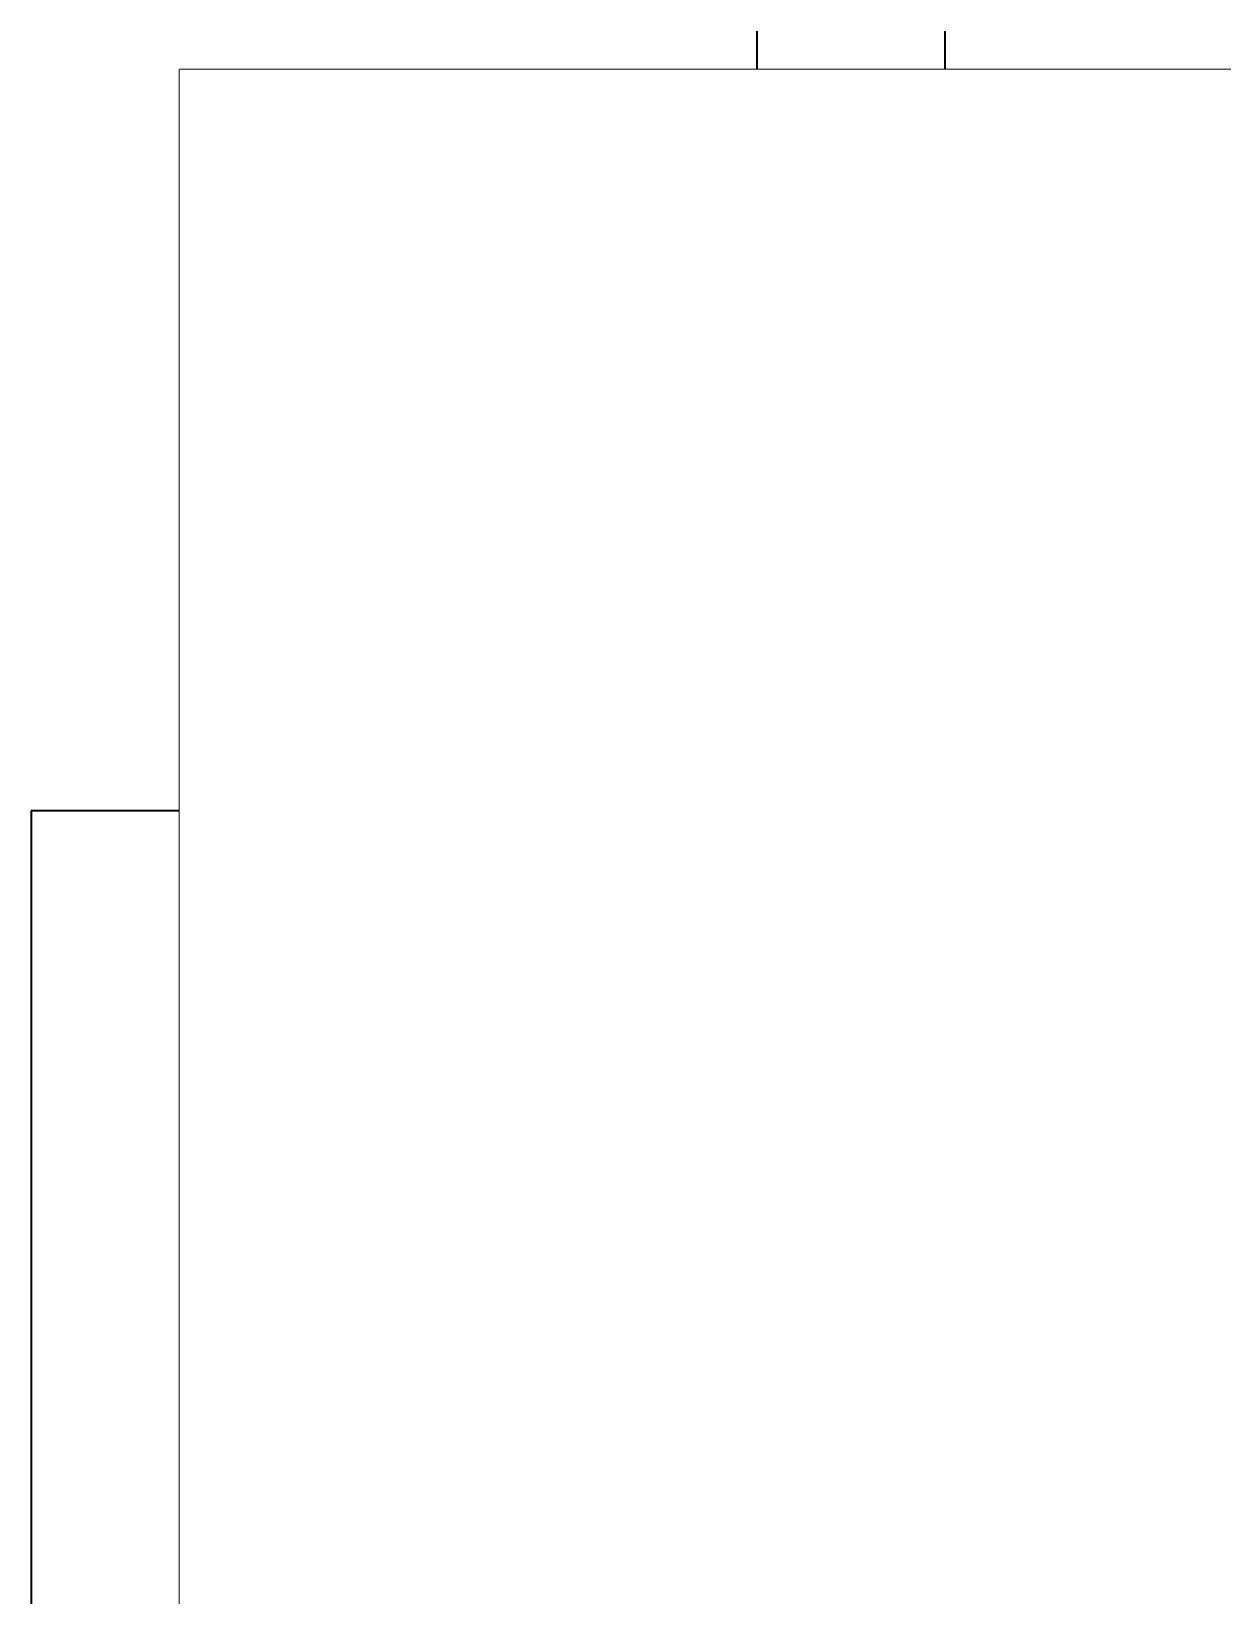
# Model space of a CAD drawing. Header units: millimetres. Extents: x -115 to 1965, y -2092 to 74.
# Drawn here: x 95 to 135.1, y -783.9 to -731.2 of the extents above; entities that cross this region are included whole.
import ezdxf
from ezdxf.enums import TextEntityAlignment as Align

# ---------------------------------------------------------------- set-up
doc = ezdxf.new("R2010")
doc.units = ezdxf.units.MM
doc.set_wipeout_variables(frame=1)
for name, color, linetype in [('Enclosure', 7, 'Continuous'), ('Serigraph', 7, 'Continuous'), ('SXL_DEV', 7, 'Continuous'), ('SXL_RAIL', 8, 'Continuous')]:
    doc.layers.add(name, color=color, linetype=linetype)
doc.styles.add('Arial Rounded', font='')
doc.styles.get('Arial Rounded').set_extended_font_data('Arial Rounded MT Bold')

# ---------------------------------------------------------------- blocks, each defined once
blk = doc.blocks.new('*U21')
at = {"ltscale": 2}
blk.add_lwpolyline([(0, 20), (0, -20), (610, -20), (610, 20), (0, 20)], dxfattribs=at)
for points in [[(15.234, 3), (31.234, 3, -0.414214), (33.234, 1), (33.234, -1, -0.414214), (31.234, -3), (15.234, -3, -0.414214), (13.234, -1), (13.234, 1, -0.414214)], [(40.234, 3), (56.234, 3, -0.414214), (58.234, 1), (58.234, -1, -0.414214), (56.234, -3), (40.234, -3, -0.414214), (38.234, -1), (38.234, 1, -0.414214)]]:
    blk.add_lwpolyline(points, format="xyb", close=True, dxfattribs=at)
blk = doc.blocks.new('ZIO-MB24_ENVOLVENTE')
at = {"layer": 'Enclosure'}
for p, q in [((0, 45), (211.6, 45)), ((0, 45), (0, -45)), ((9.504, 28.172), (9.504, 45)), ((0, 34.234), (9.504, 34.234)), ((9.504, 32.245), (202.283, 32.245)), ((202.283, 28.172), (9.504, 28.172)), ((211.6, 22.571), (0, 22.571)), ((15.786, 11.026), (15.786, 19.751)), ((16.393, 19.768), (16.392, 11.026)), ((21.337, 11.026), (21.337, 19.768)), ((21.943, 11.026), (21.944, 19.768)), ((29.786, 11.042), (29.786, 19.767)), ((30.393, 19.784), (30.392, 11.042))]:
    blk.add_line(p, q, dxfattribs=at)
at = {"layer": 'Enclosure', "lineweight": 25}
for p, q in [((16.393, 19.768), (15.786, 19.768)), ((21.337, 19.768), (21.944, 19.768)), ((30.393, 19.784), (29.786, 19.784))]:
    blk.add_line(p, q, dxfattribs=at)
at = {"layer": 'Enclosure'}
for points in [[(10.839, 35.852), (15.408, 35.852)], [(17.188, 35.852), (21.757, 35.852)], [(23.532, 35.852), (28.102, 35.852)], [(29.881, 35.852), (34.451, 35.852)], [(10.839, 35.046), (15.408, 35.046)], [(17.188, 35.046), (21.757, 35.046)], [(23.532, 35.046), (28.102, 35.046)], [(29.881, 35.046), (34.451, 35.046)]]:
    blk.add_lwpolyline(points, dxfattribs=at)
for centre, radius in [((13.123, 35.449), 2.58), ((19.472, 35.449), 2.58), ((25.817, 35.449), 2.58), ((32.166, 35.449), 2.58), ((13.123, 35.449), 2.32), ((19.472, 35.449), 2.32), ((25.817, 35.449), 2.32), ((32.166, 35.449), 2.32), ((18.84, 17.383), 0.936), ((32.84, 17.399), 0.936), ((18.865, 11.026), 2.081), ((32.865, 11.042), 2.081), ((18.865, 11.026), 0.746), ((32.865, 11.042), 0.746)]:
    blk.add_circle(centre, radius, dxfattribs=at)
for centre, radius, start in [((18.865, 11.026), 3.079, 180.0011), ((18.865, 11.026), 2.472, 179.9966), ((32.865, 11.042), 3.079, 180.0011), ((32.865, 11.042), 2.472, 179.9966)]:
    blk.add_arc(centre, radius, start, 0.0011, dxfattribs=at)
blk = doc.blocks.new('ZIO-MB24_SERIGRAFIA')
at = {"layer": 'Serigraph'}
h = blk.add_hatch(color=256, dxfattribs=at)
h.dxf.hatch_style = 2
h.paths.add_polyline_path([(19.611, 41.637), (18.699, 43.215), (17.788, 41.637)])
h = blk.add_hatch(color=256, dxfattribs=at)
h.dxf.hatch_style = 2
h.paths.add_polyline_path([(27.783, 43.215), (26.871, 41.637), (25.96, 43.215)])
h = blk.add_hatch(color=256, dxfattribs=at)
h.dxf.hatch_style = 1
h.paths.add_polyline_path([(11.612, 17.976, 1), (10.899, 17.976, 1)])
h = blk.add_hatch(color=256, dxfattribs=at)
h.dxf.hatch_style = 1
h.paths.add_polyline_path([(15.326, 17.976, 1), (14.613, 17.976, 1)])
h = blk.add_hatch(color=256, dxfattribs=at)
h.dxf.hatch_style = 1
h.paths.add_polyline_path([(25.612, 17.976, 1), (24.899, 17.976, 1)])
h = blk.add_hatch(color=256, dxfattribs=at)
h.dxf.hatch_style = 1
h.paths.add_polyline_path([(29.326, 17.976, 1), (28.613, 17.976, 1)])
h = blk.add_hatch(color=256, dxfattribs=at)
h.dxf.hatch_style = 2
edge = h.paths.add_edge_path()
edge.add_spline(control_points=[(11.112, 16.68), (11.044, 16.68), (10.988, 16.64), (10.988, 16.592), (10.988, 16.592), (10.988, 16.592), (10.988, 16.592), (10.988, 16.592), (10.988, 16.236), (10.988, 16.236), (10.988, 16.187), (11.044, 16.147), (11.112, 16.147), (11.112, 16.147), (11.112, 16.147), (11.112, 16.147), (11.112, 16.147), (13.106, 16.147), (13.106, 16.147), (13.174, 16.147), (13.231, 16.187), (13.231, 16.236), (13.231, 16.236), (13.231, 16.236), (13.231, 16.236), (13.231, 16.236), (13.231, 16.592), (13.231, 16.592), (13.231, 16.64), (13.174, 16.68), (13.106, 16.68), (13.106, 16.68), (13.106, 16.68), (13.106, 16.68), (13.106, 16.68), (11.112, 16.68), (11.112, 16.68)], knot_values=[0, 0, 0, 0, 1, 1, 1, 2, 2, 2, 3, 3, 3, 4, 4, 4, 5, 5, 5, 6, 6, 6, 7, 7, 7, 8, 8, 8, 9, 9, 9, 10, 10, 10, 11, 11, 11, 12, 12, 12, 12], degree=3, periodic=0)
h = blk.add_hatch(color=256, dxfattribs=at)
h.dxf.hatch_style = 2
edge = h.paths.add_edge_path()
edge.add_spline(control_points=[(15.195, 15.604), (15.195, 15.604), (14.478, 16.638), (14.478, 16.638), (14.439, 16.693), (14.376, 16.693), (14.338, 16.638), (14.338, 16.638), (13.62, 15.604), (13.62, 15.604), (13.585, 15.553), (13.597, 15.51), (13.645, 15.504), (13.645, 15.504), (14.024, 15.504), (14.024, 15.504), (14.024, 15.504), (14.024, 14.821), (14.024, 14.821), (14.024, 14.783), (14.082, 14.751), (14.152, 14.751), (14.152, 14.751), (14.663, 14.751), (14.663, 14.751), (14.733, 14.751), (14.791, 14.783), (14.791, 14.821), (14.791, 14.821), (14.791, 15.504), (14.791, 15.504), (14.791, 15.504), (15.17, 15.504), (15.17, 15.504), (15.218, 15.51), (15.23, 15.553), (15.195, 15.604)], knot_values=[0, 0, 0, 0, 1, 1, 1, 2, 2, 2, 3, 3, 3, 4, 4, 4, 5, 5, 5, 6, 6, 6, 7, 7, 7, 8, 8, 8, 9, 9, 9, 10, 10, 10, 11, 11, 11, 12, 12, 12, 12], degree=3, periodic=0)
h = blk.add_hatch(color=256, dxfattribs=at)
h.dxf.hatch_style = 2
edge = h.paths.add_edge_path()
edge.add_spline(control_points=[(25.112, 16.68), (25.044, 16.68), (24.988, 16.64), (24.988, 16.592), (24.988, 16.592), (24.988, 16.592), (24.988, 16.592), (24.988, 16.592), (24.988, 16.236), (24.988, 16.236), (24.988, 16.187), (25.044, 16.147), (25.112, 16.147), (25.112, 16.147), (25.112, 16.147), (25.112, 16.147), (25.112, 16.147), (27.106, 16.147), (27.106, 16.147), (27.174, 16.147), (27.231, 16.187), (27.231, 16.236), (27.231, 16.236), (27.231, 16.236), (27.231, 16.236), (27.231, 16.236), (27.231, 16.592), (27.231, 16.592), (27.231, 16.64), (27.174, 16.68), (27.106, 16.68), (27.106, 16.68), (27.106, 16.68), (27.106, 16.68), (27.106, 16.68), (25.112, 16.68), (25.112, 16.68)], knot_values=[0, 0, 0, 0, 1, 1, 1, 2, 2, 2, 3, 3, 3, 4, 4, 4, 5, 5, 5, 6, 6, 6, 7, 7, 7, 8, 8, 8, 9, 9, 9, 10, 10, 10, 11, 11, 11, 12, 12, 12, 12], degree=3, periodic=0)
h = blk.add_hatch(color=256, dxfattribs=at)
h.dxf.hatch_style = 2
edge = h.paths.add_edge_path()
edge.add_spline(control_points=[(27.623, 15.827), (27.623, 15.827), (28.339, 14.793), (28.339, 14.793), (28.378, 14.737), (28.441, 14.737), (28.479, 14.793), (28.479, 14.793), (29.197, 15.827), (29.197, 15.827), (29.232, 15.878), (29.22, 15.92), (29.172, 15.926), (29.172, 15.926), (28.792, 15.926), (28.792, 15.926), (28.792, 15.926), (28.792, 16.609), (28.792, 16.609), (28.792, 16.648), (28.735, 16.68), (28.665, 16.68), (28.665, 16.68), (28.154, 16.68), (28.154, 16.68), (28.084, 16.68), (28.026, 16.648), (28.026, 16.609), (28.026, 16.609), (28.026, 15.926), (28.026, 15.926), (28.026, 15.926), (27.647, 15.926), (27.647, 15.926), (27.599, 15.92), (27.587, 15.878), (27.623, 15.827)], knot_values=[0, 0, 0, 0, 1, 1, 1, 2, 2, 2, 3, 3, 3, 4, 4, 4, 5, 5, 5, 6, 6, 6, 7, 7, 7, 8, 8, 8, 9, 9, 9, 10, 10, 10, 11, 11, 11, 12, 12, 12, 12], degree=3, periodic=0)
h = blk.add_hatch(color=256, dxfattribs=at)
h.dxf.hatch_style = 2
edge = h.paths.add_edge_path()
edge.add_spline(control_points=[(11.112, 15.942), (11.044, 15.942), (10.988, 15.902), (10.988, 15.853), (10.988, 15.853), (10.988, 15.853), (10.988, 15.853), (10.988, 15.853), (10.988, 15.498), (10.988, 15.498), (10.988, 15.449), (11.044, 15.409), (11.112, 15.409), (11.112, 15.409), (11.112, 15.409), (11.112, 15.409), (11.112, 15.409), (13.106, 15.409), (13.106, 15.409), (13.174, 15.409), (13.231, 15.449), (13.231, 15.498), (13.231, 15.498), (13.231, 15.498), (13.231, 15.498), (13.231, 15.498), (13.231, 15.853), (13.231, 15.853), (13.231, 15.902), (13.174, 15.942), (13.106, 15.942), (13.106, 15.942), (13.106, 15.942), (13.106, 15.942), (13.106, 15.942), (11.112, 15.942), (11.112, 15.942)], knot_values=[0, 0, 0, 0, 1, 1, 1, 2, 2, 2, 3, 3, 3, 4, 4, 4, 5, 5, 5, 6, 6, 6, 7, 7, 7, 8, 8, 8, 9, 9, 9, 10, 10, 10, 11, 11, 11, 12, 12, 12, 12], degree=3, periodic=0)
h = blk.add_hatch(color=256, dxfattribs=at)
h.dxf.hatch_style = 2
edge = h.paths.add_edge_path()
edge.add_spline(control_points=[(25.112, 15.942), (25.044, 15.942), (24.988, 15.902), (24.988, 15.853), (24.988, 15.853), (24.988, 15.853), (24.988, 15.853), (24.988, 15.853), (24.988, 15.498), (24.988, 15.498), (24.988, 15.449), (25.044, 15.409), (25.112, 15.409), (25.112, 15.409), (25.112, 15.409), (25.112, 15.409), (25.112, 15.409), (27.106, 15.409), (27.106, 15.409), (27.174, 15.409), (27.231, 15.449), (27.231, 15.498), (27.231, 15.498), (27.231, 15.498), (27.231, 15.498), (27.231, 15.498), (27.231, 15.853), (27.231, 15.853), (27.231, 15.902), (27.174, 15.942), (27.106, 15.942), (27.106, 15.942), (27.106, 15.942), (27.106, 15.942), (27.106, 15.942), (25.112, 15.942), (25.112, 15.942)], knot_values=[0, 0, 0, 0, 1, 1, 1, 2, 2, 2, 3, 3, 3, 4, 4, 4, 5, 5, 5, 6, 6, 6, 7, 7, 7, 8, 8, 8, 9, 9, 9, 10, 10, 10, 11, 11, 11, 12, 12, 12, 12], degree=3, periodic=0)
h = blk.add_hatch(color=256, dxfattribs=at)
h.dxf.hatch_style = 2
edge = h.paths.add_edge_path()
edge.add_spline(control_points=[(11.112, 15.203), (11.044, 15.203), (10.988, 15.163), (10.988, 15.115), (10.988, 15.115), (10.988, 15.115), (10.988, 15.115), (10.988, 15.115), (10.988, 14.759), (10.988, 14.759), (10.988, 14.71), (11.044, 14.67), (11.112, 14.67), (11.112, 14.67), (11.112, 14.67), (11.112, 14.67), (11.112, 14.67), (13.106, 14.67), (13.106, 14.67), (13.174, 14.67), (13.231, 14.71), (13.231, 14.759), (13.231, 14.759), (13.231, 14.759), (13.231, 14.759), (13.231, 14.759), (13.231, 15.115), (13.231, 15.115), (13.231, 15.163), (13.174, 15.203), (13.106, 15.203), (13.106, 15.203), (13.106, 15.203), (13.106, 15.203), (13.106, 15.203), (11.112, 15.203), (11.112, 15.203)], knot_values=[0, 0, 0, 0, 1, 1, 1, 2, 2, 2, 3, 3, 3, 4, 4, 4, 5, 5, 5, 6, 6, 6, 7, 7, 7, 8, 8, 8, 9, 9, 9, 10, 10, 10, 11, 11, 11, 12, 12, 12, 12], degree=3, periodic=0)
h = blk.add_hatch(color=256, dxfattribs=at)
h.dxf.hatch_style = 2
edge = h.paths.add_edge_path()
edge.add_spline(control_points=[(25.112, 15.203), (25.044, 15.203), (24.988, 15.163), (24.988, 15.115), (24.988, 15.115), (24.988, 15.115), (24.988, 15.115), (24.988, 15.115), (24.988, 14.759), (24.988, 14.759), (24.988, 14.71), (25.044, 14.67), (25.112, 14.67), (25.112, 14.67), (25.112, 14.67), (25.112, 14.67), (25.112, 14.67), (27.106, 14.67), (27.106, 14.67), (27.174, 14.67), (27.231, 14.71), (27.231, 14.759), (27.231, 14.759), (27.231, 14.759), (27.231, 14.759), (27.231, 14.759), (27.231, 15.115), (27.231, 15.115), (27.231, 15.163), (27.174, 15.203), (27.106, 15.203), (27.106, 15.203), (27.106, 15.203), (27.106, 15.203), (27.106, 15.203), (25.112, 15.203), (25.112, 15.203)], knot_values=[0, 0, 0, 0, 1, 1, 1, 2, 2, 2, 3, 3, 3, 4, 4, 4, 5, 5, 5, 6, 6, 6, 7, 7, 7, 8, 8, 8, 9, 9, 9, 10, 10, 10, 11, 11, 11, 12, 12, 12, 12], degree=3, periodic=0)
h = blk.add_hatch(color=256, dxfattribs=at)
h.dxf.hatch_style = 2
edge = h.paths.add_edge_path()
edge.add_spline(control_points=[(15.195, 13.308), (15.195, 13.308), (14.478, 14.342), (14.478, 14.342), (14.439, 14.398), (14.376, 14.398), (14.338, 14.342), (14.338, 14.342), (13.62, 13.308), (13.62, 13.308), (13.585, 13.257), (13.597, 13.214), (13.645, 13.208), (13.645, 13.208), (14.024, 13.208), (14.024, 13.208), (14.024, 13.208), (14.024, 12.525), (14.024, 12.525), (14.024, 12.486), (14.082, 12.455), (14.152, 12.455), (14.152, 12.455), (14.663, 12.455), (14.663, 12.455), (14.733, 12.455), (14.791, 12.486), (14.791, 12.525), (14.791, 12.525), (14.791, 13.208), (14.791, 13.208), (14.791, 13.208), (15.17, 13.208), (15.17, 13.208), (15.218, 13.214), (15.23, 13.257), (15.195, 13.308)], knot_values=[0, 0, 0, 0, 1, 1, 1, 2, 2, 2, 3, 3, 3, 4, 4, 4, 5, 5, 5, 6, 6, 6, 7, 7, 7, 8, 8, 8, 9, 9, 9, 10, 10, 10, 11, 11, 11, 12, 12, 12, 12], degree=3, periodic=0)
h = blk.add_hatch(color=256, dxfattribs=at)
h.dxf.hatch_style = 2
edge = h.paths.add_edge_path()
edge.add_spline(control_points=[(25.112, 14.465), (25.044, 14.465), (24.988, 14.425), (24.988, 14.376), (24.988, 14.376), (24.988, 14.376), (24.988, 14.376), (24.988, 14.376), (24.988, 14.021), (24.988, 14.021), (24.988, 13.972), (25.044, 13.932), (25.112, 13.932), (25.112, 13.932), (25.112, 13.932), (25.112, 13.932), (25.112, 13.932), (27.106, 13.932), (27.106, 13.932), (27.174, 13.932), (27.231, 13.972), (27.231, 14.021), (27.231, 14.021), (27.231, 14.021), (27.231, 14.021), (27.231, 14.021), (27.231, 14.376), (27.231, 14.376), (27.231, 14.425), (27.174, 14.465), (27.106, 14.465), (27.106, 14.465), (27.106, 14.465), (27.106, 14.465), (27.106, 14.465), (25.112, 14.465), (25.112, 14.465)], knot_values=[0, 0, 0, 0, 1, 1, 1, 2, 2, 2, 3, 3, 3, 4, 4, 4, 5, 5, 5, 6, 6, 6, 7, 7, 7, 8, 8, 8, 9, 9, 9, 10, 10, 10, 11, 11, 11, 12, 12, 12, 12], degree=3, periodic=0)
h = blk.add_hatch(color=256, dxfattribs=at)
h.dxf.hatch_style = 2
edge = h.paths.add_edge_path()
edge.add_spline(control_points=[(27.623, 13.531), (27.623, 13.531), (28.339, 12.496), (28.339, 12.496), (28.378, 12.441), (28.441, 12.441), (28.479, 12.496), (28.479, 12.496), (29.197, 13.531), (29.197, 13.531), (29.232, 13.582), (29.22, 13.624), (29.172, 13.631), (29.172, 13.631), (28.792, 13.631), (28.792, 13.631), (28.792, 13.631), (28.792, 14.313), (28.792, 14.313), (28.792, 14.352), (28.735, 14.384), (28.665, 14.384), (28.665, 14.384), (28.154, 14.384), (28.154, 14.384), (28.084, 14.384), (28.026, 14.352), (28.026, 14.313), (28.026, 14.313), (28.026, 13.631), (28.026, 13.631), (28.026, 13.631), (27.647, 13.631), (27.647, 13.631), (27.599, 13.624), (27.587, 13.582), (27.623, 13.531)], knot_values=[0, 0, 0, 0, 1, 1, 1, 2, 2, 2, 3, 3, 3, 4, 4, 4, 5, 5, 5, 6, 6, 6, 7, 7, 7, 8, 8, 8, 9, 9, 9, 10, 10, 10, 11, 11, 11, 12, 12, 12, 12], degree=3, periodic=0)
h = blk.add_hatch(color=256, dxfattribs=at)
h.dxf.hatch_style = 2
edge = h.paths.add_edge_path()
edge.add_spline(control_points=[(25.112, 13.727), (25.044, 13.727), (24.988, 13.686), (24.988, 13.638), (24.988, 13.638), (24.988, 13.638), (24.988, 13.638), (24.988, 13.638), (24.988, 13.283), (24.988, 13.283), (24.988, 13.234), (25.044, 13.193), (25.112, 13.193), (25.112, 13.193), (25.112, 13.193), (25.112, 13.193), (25.112, 13.193), (27.106, 13.193), (27.106, 13.193), (27.174, 13.193), (27.231, 13.234), (27.231, 13.283), (27.231, 13.283), (27.231, 13.283), (27.231, 13.283), (27.231, 13.283), (27.231, 13.638), (27.231, 13.638), (27.231, 13.686), (27.174, 13.727), (27.106, 13.727), (27.106, 13.727), (27.106, 13.727), (27.106, 13.727), (27.106, 13.727), (25.112, 13.727), (25.112, 13.727)], knot_values=[0, 0, 0, 0, 1, 1, 1, 2, 2, 2, 3, 3, 3, 4, 4, 4, 5, 5, 5, 6, 6, 6, 7, 7, 7, 8, 8, 8, 9, 9, 9, 10, 10, 10, 11, 11, 11, 12, 12, 12, 12], degree=3, periodic=0)
h = blk.add_hatch(color=256, dxfattribs=at)
h.dxf.hatch_style = 2
edge = h.paths.add_edge_path()
edge.add_spline(control_points=[(25.112, 12.988), (25.044, 12.988), (24.988, 12.948), (24.988, 12.9), (24.988, 12.9), (24.988, 12.9), (24.988, 12.9), (24.988, 12.9), (24.988, 12.544), (24.988, 12.544), (24.988, 12.495), (25.044, 12.455), (25.112, 12.455), (25.112, 12.455), (25.112, 12.455), (25.112, 12.455), (25.112, 12.455), (27.106, 12.455), (27.106, 12.455), (27.174, 12.455), (27.231, 12.495), (27.231, 12.544), (27.231, 12.544), (27.231, 12.544), (27.231, 12.544), (27.231, 12.544), (27.231, 12.9), (27.231, 12.9), (27.231, 12.948), (27.174, 12.988), (27.106, 12.988), (27.106, 12.988), (27.106, 12.988), (27.106, 12.988), (27.106, 12.988), (25.112, 12.988), (25.112, 12.988)], knot_values=[0, 0, 0, 0, 1, 1, 1, 2, 2, 2, 3, 3, 3, 4, 4, 4, 5, 5, 5, 6, 6, 6, 7, 7, 7, 8, 8, 8, 9, 9, 9, 10, 10, 10, 11, 11, 11, 12, 12, 12, 12], degree=3, periodic=0)
h = blk.add_hatch(color=256, dxfattribs=at)
h.dxf.hatch_style = 2
edge = h.paths.add_edge_path()
edge.add_spline(control_points=[(26.762, 10.121), (26.681, 10.286), (26.563, 10.428), (26.43, 10.516), (26.391, 10.542), (26.346, 10.563), (26.298, 10.585), (26.173, 10.645), (26.032, 10.711), (25.986, 10.888), (25.964, 10.976), (25.979, 11.066), (26.031, 11.156), (26.12, 11.311), (26.299, 11.426), (26.397, 11.481), (26.592, 11.588), (26.82, 11.641), (27.019, 11.675), (27.351, 11.735), (27.645, 11.64), (27.825, 11.414), (27.885, 11.337), (27.936, 11.237), (27.964, 11.139), (28.049, 10.838), (27.939, 10.553), (27.831, 10.366), (27.784, 10.284), (27.727, 10.205), (27.663, 10.13), (27.616, 10.075), (27.57, 10.026), (27.525, 9.984), (27.525, 9.984), (27.381, 10.21), (27.156, 10.224), (26.953, 10.237), (26.762, 10.121), (26.762, 10.121)], knot_values=[0, 0, 0, 0, 1, 1, 1, 2, 2, 2, 3, 3, 3, 4, 4, 4, 5, 5, 5, 6, 6, 6, 7, 7, 7, 8, 8, 8, 9, 9, 9, 10, 10, 10, 11, 11, 11, 12, 12, 12, 13, 13, 13, 13], degree=3, periodic=0)
h = blk.add_hatch(color=256, dxfattribs=at)
h.dxf.hatch_style = 2
edge = h.paths.add_edge_path()
edge.add_spline(control_points=[(12.948, 9.245), (12.845, 9.093), (12.781, 8.918), (12.771, 8.76), (12.768, 8.713), (12.773, 8.664), (12.777, 8.611), (12.788, 8.473), (12.802, 8.318), (12.671, 8.189), (12.606, 8.126), (12.52, 8.094), (12.417, 8.094), (12.238, 8.094), (12.048, 8.191), (11.952, 8.249), (11.762, 8.364), (11.602, 8.535), (11.473, 8.691), (11.255, 8.948), (11.19, 9.25), (11.297, 9.519), (11.332, 9.609), (11.394, 9.703), (11.465, 9.777), (11.683, 10.001), (11.985, 10.048), (12.201, 10.048), (12.296, 10.048), (12.392, 10.039), (12.489, 10.021), (12.56, 10.007), (12.625, 9.991), (12.685, 9.974), (12.685, 9.974), (12.561, 9.736), (12.661, 9.534), (12.752, 9.352), (12.948, 9.245), (12.948, 9.245)], knot_values=[0, 0, 0, 0, 1, 1, 1, 2, 2, 2, 3, 3, 3, 4, 4, 4, 5, 5, 5, 6, 6, 6, 7, 7, 7, 8, 8, 8, 9, 9, 9, 10, 10, 10, 11, 11, 11, 12, 12, 12, 13, 13, 13, 13], degree=3, periodic=0)
h = blk.add_hatch(color=256, dxfattribs=at)
h.dxf.hatch_style = 2
edge = h.paths.add_edge_path()
edge.add_spline(control_points=[(26.948, 9.245), (26.845, 9.093), (26.781, 8.918), (26.771, 8.76), (26.768, 8.713), (26.773, 8.664), (26.777, 8.611), (26.788, 8.473), (26.802, 8.318), (26.671, 8.189), (26.606, 8.126), (26.52, 8.094), (26.417, 8.094), (26.238, 8.094), (26.048, 8.191), (25.952, 8.249), (25.762, 8.364), (25.602, 8.535), (25.473, 8.691), (25.255, 8.948), (25.19, 9.25), (25.297, 9.519), (25.332, 9.609), (25.394, 9.703), (25.465, 9.777), (25.683, 10.001), (25.985, 10.048), (26.201, 10.048), (26.296, 10.048), (26.392, 10.039), (26.489, 10.021), (26.56, 10.007), (26.625, 9.991), (26.685, 9.974), (26.685, 9.974), (26.561, 9.736), (26.661, 9.534), (26.752, 9.352), (26.948, 9.245), (26.948, 9.245)], knot_values=[0, 0, 0, 0, 1, 1, 1, 2, 2, 2, 3, 3, 3, 4, 4, 4, 5, 5, 5, 6, 6, 6, 7, 7, 7, 8, 8, 8, 9, 9, 9, 10, 10, 10, 11, 11, 11, 12, 12, 12, 13, 13, 13, 13], degree=3, periodic=0)
at = {"layer": 'Serigraph', "lineweight": 18}
for p, q in [((15.975, 42.944), (13.26, 41.346)), ((29.595, 42.944), (32.311, 41.346)), ((13.26, 41.346), (13.26, 38.808)), ((16.435, 41.283), (19.611, 41.283)), ((19.611, 41.283), (19.611, 38.808)), ((29.135, 41.283), (25.96, 41.283)), ((25.96, 41.283), (25.96, 38.808)), ((32.311, 41.346), (32.311, 38.808)), ((13.895, 19.059), (12.834, 17.998)), ((27.895, 19.059), (26.834, 17.998)), ((12.756, 17.985), (11.506, 17.985)), ((14.613, 17.976), (13.489, 17.976)), ((26.756, 17.985), (25.506, 17.985)), ((28.613, 17.976), (27.489, 17.976))]:
    blk.add_line(p, q, dxfattribs=at)
at = {"layer": 'Serigraph', "lineweight": 9}
for p, q in [((10.492, 7.172), (10.492, 20.149)), ((10.492, 20.149), (15.654, 20.149)), ((24.492, 7.172), (24.492, 20.149)), ((24.492, 20.149), (29.654, 20.149)), ((16.754, 7.172), (10.492, 7.172)), ((30.754, 7.172), (24.492, 7.172)), ((18.758, 4.635), (18.758, 6.177)), ((33.348, 4.635), (18.758, 4.635)), ((33.348, -4.521), (18.758, -4.521)), ((18.758, -4.521), (18.758, -6.063))]:
    blk.add_line(p, q, dxfattribs=at)
at = {"layer": 'Serigraph', "lineweight": 0}
for p, q in [((12.781, 10.11), (12.781, 10.11)), ((26.781, 10.11), (26.781, 10.11)), ((13.595, 9.833), (13.595, 9.833))]:
    blk.add_line(p, q, dxfattribs=at)
at = {"layer": 'Serigraph', "lineweight": 5}
for centre in [(11.256, 17.976), (14.969, 17.976), (25.256, 17.976), (28.969, 17.976)]:
    blk.add_circle(centre, 0.357, dxfattribs=at)
at = {"layer": 'Serigraph', "lineweight": 0}
for points in [[(11.112, 16.68), (11.044, 16.68), (10.988, 16.64), (10.988, 16.592)], [(10.988, 16.592), (10.988, 16.592), (10.988, 16.236), (10.988, 16.236)], [(13.106, 16.68), (13.106, 16.68), (11.112, 16.68), (11.112, 16.68)], [(13.231, 16.592), (13.231, 16.64), (13.174, 16.68), (13.106, 16.68)], [(13.231, 16.236), (13.231, 16.236), (13.231, 16.592), (13.231, 16.592)], [(25.112, 16.68), (25.044, 16.68), (24.988, 16.64), (24.988, 16.592)], [(24.988, 16.592), (24.988, 16.592), (24.988, 16.236), (24.988, 16.236)], [(27.106, 16.68), (27.106, 16.68), (25.112, 16.68), (25.112, 16.68)], [(27.231, 16.592), (27.231, 16.64), (27.174, 16.68), (27.106, 16.68)], [(27.231, 16.236), (27.231, 16.236), (27.231, 16.592), (27.231, 16.592)], [(10.988, 16.236), (10.988, 16.187), (11.044, 16.147), (11.112, 16.147)], [(11.112, 15.942), (11.044, 15.942), (10.988, 15.902), (10.988, 15.853)], [(10.988, 15.853), (10.988, 15.853), (10.988, 15.498), (10.988, 15.498)], [(11.112, 16.147), (11.112, 16.147), (13.106, 16.147), (13.106, 16.147)], [(13.106, 15.942), (13.106, 15.942), (11.112, 15.942), (11.112, 15.942)], [(13.106, 16.147), (13.174, 16.147), (13.231, 16.187), (13.231, 16.236)], [(13.231, 15.853), (13.231, 15.902), (13.174, 15.942), (13.106, 15.942)], [(13.231, 15.498), (13.231, 15.498), (13.231, 15.853), (13.231, 15.853)], [(24.988, 16.236), (24.988, 16.187), (25.044, 16.147), (25.112, 16.147)], [(25.112, 15.942), (25.044, 15.942), (24.988, 15.902), (24.988, 15.853)], [(24.988, 15.853), (24.988, 15.853), (24.988, 15.498), (24.988, 15.498)], [(25.112, 16.147), (25.112, 16.147), (27.106, 16.147), (27.106, 16.147)], [(27.106, 15.942), (27.106, 15.942), (25.112, 15.942), (25.112, 15.942)], [(27.106, 16.147), (27.174, 16.147), (27.231, 16.187), (27.231, 16.236)], [(27.231, 15.853), (27.231, 15.902), (27.174, 15.942), (27.106, 15.942)], [(27.231, 15.498), (27.231, 15.498), (27.231, 15.853), (27.231, 15.853)], [(10.988, 15.498), (10.988, 15.449), (11.044, 15.409), (11.112, 15.409)], [(11.112, 15.409), (11.112, 15.409), (13.106, 15.409), (13.106, 15.409)], [(13.106, 15.409), (13.174, 15.409), (13.231, 15.449), (13.231, 15.498)], [(24.988, 15.498), (24.988, 15.449), (25.044, 15.409), (25.112, 15.409)], [(25.112, 15.409), (25.112, 15.409), (27.106, 15.409), (27.106, 15.409)], [(27.106, 15.409), (27.174, 15.409), (27.231, 15.449), (27.231, 15.498)], [(11.112, 15.203), (11.044, 15.203), (10.988, 15.163), (10.988, 15.115)], [(10.988, 15.115), (10.988, 15.115), (10.988, 14.759), (10.988, 14.759)], [(13.106, 15.203), (13.106, 15.203), (11.112, 15.203), (11.112, 15.203)], [(13.231, 15.115), (13.231, 15.163), (13.174, 15.203), (13.106, 15.203)], [(13.231, 14.759), (13.231, 14.759), (13.231, 15.115), (13.231, 15.115)], [(25.112, 15.203), (25.044, 15.203), (24.988, 15.163), (24.988, 15.115)], [(24.988, 15.115), (24.988, 15.115), (24.988, 14.759), (24.988, 14.759)], [(27.106, 15.203), (27.106, 15.203), (25.112, 15.203), (25.112, 15.203)], [(27.231, 15.115), (27.231, 15.163), (27.174, 15.203), (27.106, 15.203)], [(27.231, 14.759), (27.231, 14.759), (27.231, 15.115), (27.231, 15.115)], [(10.988, 14.759), (10.988, 14.71), (11.044, 14.67), (11.112, 14.67)], [(11.112, 14.67), (11.112, 14.67), (13.106, 14.67), (13.106, 14.67)], [(13.106, 14.67), (13.174, 14.67), (13.231, 14.71), (13.231, 14.759)], [(24.988, 14.759), (24.988, 14.71), (25.044, 14.67), (25.112, 14.67)], [(25.112, 14.465), (25.044, 14.465), (24.988, 14.425), (24.988, 14.376)], [(24.988, 14.376), (24.988, 14.376), (24.988, 14.021), (24.988, 14.021)], [(25.112, 14.67), (25.112, 14.67), (27.106, 14.67), (27.106, 14.67)], [(27.106, 14.465), (27.106, 14.465), (25.112, 14.465), (25.112, 14.465)], [(27.106, 14.67), (27.174, 14.67), (27.231, 14.71), (27.231, 14.759)], [(27.231, 14.376), (27.231, 14.425), (27.174, 14.465), (27.106, 14.465)], [(27.231, 14.021), (27.231, 14.021), (27.231, 14.376), (27.231, 14.376)], [(24.988, 14.021), (24.988, 13.972), (25.044, 13.932), (25.112, 13.932)], [(25.112, 13.727), (25.044, 13.727), (24.988, 13.686), (24.988, 13.638)], [(25.112, 13.932), (25.112, 13.932), (27.106, 13.932), (27.106, 13.932)], [(27.106, 13.727), (27.106, 13.727), (25.112, 13.727), (25.112, 13.727)], [(27.106, 13.932), (27.174, 13.932), (27.231, 13.972), (27.231, 14.021)], [(27.231, 13.638), (27.231, 13.686), (27.174, 13.727), (27.106, 13.727)], [(24.988, 13.638), (24.988, 13.638), (24.988, 13.283), (24.988, 13.283)], [(24.988, 13.283), (24.988, 13.234), (25.044, 13.193), (25.112, 13.193)], [(25.112, 13.193), (25.112, 13.193), (27.106, 13.193), (27.106, 13.193)], [(27.106, 13.193), (27.174, 13.193), (27.231, 13.234), (27.231, 13.283)], [(27.231, 13.283), (27.231, 13.283), (27.231, 13.638), (27.231, 13.638)], [(25.112, 12.988), (25.044, 12.988), (24.988, 12.948), (24.988, 12.9)], [(24.988, 12.9), (24.988, 12.9), (24.988, 12.544), (24.988, 12.544)], [(27.106, 12.988), (27.106, 12.988), (25.112, 12.988), (25.112, 12.988)], [(27.231, 12.9), (27.231, 12.948), (27.174, 12.988), (27.106, 12.988)], [(27.231, 12.544), (27.231, 12.544), (27.231, 12.9), (27.231, 12.9)], [(24.988, 12.544), (24.988, 12.495), (25.044, 12.455), (25.112, 12.455)], [(25.112, 12.455), (25.112, 12.455), (27.106, 12.455), (27.106, 12.455)], [(27.106, 12.455), (27.174, 12.455), (27.231, 12.495), (27.231, 12.544)], [(26.397, 11.481), (26.592, 11.588), (26.82, 11.641), (27.019, 11.675)], [(27.019, 11.675), (27.351, 11.735), (27.645, 11.64), (27.825, 11.414)], [(25.986, 10.888), (25.964, 10.976), (25.979, 11.066), (26.031, 11.156)], [(26.031, 11.156), (26.12, 11.311), (26.299, 11.426), (26.397, 11.481)], [(27.825, 11.414), (27.885, 11.337), (27.936, 11.237), (27.964, 11.139)], [(27.964, 11.139), (28.049, 10.838), (27.939, 10.553), (27.831, 10.366)], [(26.298, 10.585), (26.173, 10.645), (26.032, 10.711), (25.986, 10.888)], [(26.43, 10.516), (26.391, 10.542), (26.346, 10.563), (26.298, 10.585)], [(12.489, 10.021), (12.56, 10.007), (12.625, 9.991), (12.685, 9.974)], [(26.762, 10.121), (26.681, 10.286), (26.563, 10.428), (26.43, 10.516)], [(26.489, 10.021), (26.56, 10.007), (26.625, 9.991), (26.685, 9.974)], [(27.156, 10.224), (26.953, 10.237), (26.762, 10.121), (26.762, 10.121)], [(27.525, 9.984), (27.525, 9.984), (27.381, 10.21), (27.156, 10.224)], [(27.663, 10.13), (27.616, 10.075), (27.57, 10.026), (27.525, 9.984)], [(27.831, 10.366), (27.784, 10.284), (27.727, 10.205), (27.663, 10.13)], [(11.473, 8.691), (11.255, 8.948), (11.19, 9.25), (11.297, 9.519)], [(11.297, 9.519), (11.332, 9.609), (11.394, 9.703), (11.465, 9.777)], [(12.685, 9.974), (12.685, 9.974), (12.561, 9.736), (12.661, 9.534)], [(12.661, 9.534), (12.752, 9.352), (12.948, 9.245), (12.948, 9.245)], [(25.473, 8.691), (25.255, 8.948), (25.19, 9.25), (25.297, 9.519)], [(25.297, 9.519), (25.332, 9.609), (25.394, 9.703), (25.465, 9.777)], [(26.685, 9.974), (26.685, 9.974), (26.561, 9.736), (26.661, 9.534)], [(26.661, 9.534), (26.752, 9.352), (26.948, 9.245), (26.948, 9.245)], [(12.948, 9.245), (12.845, 9.093), (12.781, 8.918), (12.771, 8.76)], [(26.948, 9.245), (26.845, 9.093), (26.781, 8.918), (26.771, 8.76)], [(11.952, 8.249), (11.762, 8.364), (11.602, 8.535), (11.473, 8.691)], [(12.777, 8.611), (12.788, 8.473), (12.802, 8.318), (12.671, 8.189)], [(12.771, 8.76), (12.768, 8.713), (12.773, 8.664), (12.777, 8.611)], [(25.952, 8.249), (25.762, 8.364), (25.602, 8.535), (25.473, 8.691)], [(26.777, 8.611), (26.788, 8.473), (26.802, 8.318), (26.671, 8.189)], [(26.771, 8.76), (26.768, 8.713), (26.773, 8.664), (26.777, 8.611)]]:
    blk.add_open_spline(points, degree=3, dxfattribs=at)
for points, knots in [([(15.195, 15.604), (15.195, 15.604), (14.478, 16.638), (14.478, 16.638), (14.439, 16.693), (14.376, 16.693), (14.338, 16.638), (14.338, 16.638), (13.62, 15.604), (13.62, 15.604), (13.585, 15.553), (13.597, 15.51), (13.645, 15.504), (13.645, 15.504), (14.024, 15.504), (14.024, 15.504), (14.024, 15.504), (14.024, 14.821), (14.024, 14.821), (14.024, 14.783), (14.082, 14.751), (14.152, 14.751), (14.152, 14.751), (14.663, 14.751), (14.663, 14.751), (14.733, 14.751), (14.791, 14.783), (14.791, 14.821), (14.791, 14.821), (14.791, 15.504), (14.791, 15.504), (14.791, 15.504), (15.17, 15.504), (15.17, 15.504), (15.218, 15.51), (15.23, 15.553), (15.195, 15.604)], [0, 0, 0, 0, 1, 1, 1, 2, 2, 2, 3, 3, 3, 4, 4, 4, 5, 5, 5, 6, 6, 6, 7, 7, 7, 8, 8, 8, 9, 9, 9, 10, 10, 10, 11, 11, 11, 12, 12, 12, 12]), ([(27.623, 15.827), (27.623, 15.827), (28.339, 14.793), (28.339, 14.793), (28.378, 14.737), (28.441, 14.737), (28.479, 14.793), (28.479, 14.793), (29.197, 15.827), (29.197, 15.827), (29.232, 15.878), (29.22, 15.92), (29.172, 15.926), (29.172, 15.926), (28.792, 15.926), (28.792, 15.926), (28.792, 15.926), (28.792, 16.609), (28.792, 16.609), (28.792, 16.648), (28.735, 16.68), (28.665, 16.68), (28.665, 16.68), (28.154, 16.68), (28.154, 16.68), (28.084, 16.68), (28.026, 16.648), (28.026, 16.609), (28.026, 16.609), (28.026, 15.926), (28.026, 15.926), (28.026, 15.926), (27.647, 15.926), (27.647, 15.926), (27.599, 15.92), (27.587, 15.878), (27.623, 15.827)], [0, 0, 0, 0, 1, 1, 1, 2, 2, 2, 3, 3, 3, 4, 4, 4, 5, 5, 5, 6, 6, 6, 7, 7, 7, 8, 8, 8, 9, 9, 9, 10, 10, 10, 11, 11, 11, 12, 12, 12, 12]), ([(15.195, 13.308), (15.195, 13.308), (14.478, 14.342), (14.478, 14.342), (14.439, 14.398), (14.376, 14.398), (14.338, 14.342), (14.338, 14.342), (13.62, 13.308), (13.62, 13.308), (13.585, 13.257), (13.597, 13.214), (13.645, 13.208), (13.645, 13.208), (14.024, 13.208), (14.024, 13.208), (14.024, 13.208), (14.024, 12.525), (14.024, 12.525), (14.024, 12.486), (14.082, 12.455), (14.152, 12.455), (14.152, 12.455), (14.663, 12.455), (14.663, 12.455), (14.733, 12.455), (14.791, 12.486), (14.791, 12.525), (14.791, 12.525), (14.791, 13.208), (14.791, 13.208), (14.791, 13.208), (15.17, 13.208), (15.17, 13.208), (15.218, 13.214), (15.23, 13.257), (15.195, 13.308)], [0, 0, 0, 0, 1, 1, 1, 2, 2, 2, 3, 3, 3, 4, 4, 4, 5, 5, 5, 6, 6, 6, 7, 7, 7, 8, 8, 8, 9, 9, 9, 10, 10, 10, 11, 11, 11, 12, 12, 12, 12]), ([(27.623, 13.531), (27.623, 13.531), (28.339, 12.496), (28.339, 12.496), (28.378, 12.441), (28.441, 12.441), (28.479, 12.496), (28.479, 12.496), (29.197, 13.531), (29.197, 13.531), (29.232, 13.582), (29.22, 13.624), (29.172, 13.631), (29.172, 13.631), (28.792, 13.631), (28.792, 13.631), (28.792, 13.631), (28.792, 14.313), (28.792, 14.313), (28.792, 14.352), (28.735, 14.384), (28.665, 14.384), (28.665, 14.384), (28.154, 14.384), (28.154, 14.384), (28.084, 14.384), (28.026, 14.352), (28.026, 14.313), (28.026, 14.313), (28.026, 13.631), (28.026, 13.631), (28.026, 13.631), (27.647, 13.631), (27.647, 13.631), (27.599, 13.624), (27.587, 13.582), (27.623, 13.531)], [0, 0, 0, 0, 1, 1, 1, 2, 2, 2, 3, 3, 3, 4, 4, 4, 5, 5, 5, 6, 6, 6, 7, 7, 7, 8, 8, 8, 9, 9, 9, 10, 10, 10, 11, 11, 11, 12, 12, 12, 12]), ([(12.781, 10.11), (12.701, 10.276), (12.581, 10.419), (12.448, 10.506), (12.409, 10.532), (12.363, 10.553), (12.316, 10.575), (12.191, 10.634), (12.048, 10.7), (12.006, 10.877), (11.982, 10.966), (11.998, 11.056), (12.048, 11.145), (12.139, 11.301), (12.317, 11.416), (12.416, 11.471), (12.61, 11.578), (12.839, 11.63), (13.037, 11.666), (13.369, 11.726), (13.664, 11.63), (13.843, 11.404), (13.903, 11.327), (13.954, 11.228), (13.982, 11.129), (14.067, 10.827), (13.957, 10.542), (13.85, 10.356), (13.802, 10.273), (13.745, 10.194), (13.682, 10.12), (13.633, 10.065), (13.588, 10.017), (13.543, 9.974)], [0, 0, 0, 0, 1, 1, 1, 2, 2, 2, 3, 3, 3, 4, 4, 4, 5, 5, 5, 6, 6, 6, 7, 7, 7, 8, 8, 8, 9, 9, 9, 10, 10, 10, 11, 11, 11, 11]), ([(26.781, 10.11), (26.701, 10.276), (26.581, 10.419), (26.448, 10.506), (26.409, 10.532), (26.363, 10.553), (26.316, 10.575), (26.191, 10.634), (26.048, 10.7), (26.006, 10.877), (25.982, 10.966), (25.998, 11.056), (26.048, 11.145), (26.139, 11.301), (26.317, 11.416), (26.416, 11.471), (26.61, 11.578), (26.839, 11.63), (27.037, 11.666), (27.369, 11.726), (27.664, 11.63), (27.843, 11.404), (27.903, 11.327), (27.954, 11.228), (27.982, 11.129), (28.067, 10.827), (27.957, 10.542), (27.85, 10.356), (27.802, 10.273), (27.745, 10.194), (27.682, 10.12), (27.633, 10.065), (27.588, 10.017), (27.543, 9.974)], [0, 0, 0, 0, 1, 1, 1, 2, 2, 2, 3, 3, 3, 4, 4, 4, 5, 5, 5, 6, 6, 6, 7, 7, 7, 8, 8, 8, 9, 9, 9, 10, 10, 10, 11, 11, 11, 11]), ([(12.948, 9.266), (12.845, 9.113), (12.781, 8.938), (12.771, 8.78), (12.768, 8.734), (12.773, 8.683), (12.777, 8.631), (12.788, 8.493), (12.802, 8.337), (12.671, 8.21), (12.606, 8.145), (12.52, 8.114), (12.417, 8.114), (12.238, 8.114), (12.048, 8.212), (11.952, 8.269), (11.762, 8.384), (11.602, 8.556), (11.473, 8.711), (11.255, 8.968), (11.19, 9.271), (11.297, 9.539), (11.332, 9.63), (11.394, 9.723), (11.465, 9.797), (11.683, 10.022), (11.985, 10.068), (12.201, 10.068), (12.296, 10.068), (12.392, 10.059), (12.489, 10.041), (12.56, 10.027), (12.625, 10.011), (12.685, 9.995)], [0, 0, 0, 0, 1, 1, 1, 2, 2, 2, 3, 3, 3, 4, 4, 4, 5, 5, 5, 6, 6, 6, 7, 7, 7, 8, 8, 8, 9, 9, 9, 10, 10, 10, 11, 11, 11, 11]), ([(11.465, 9.777), (11.683, 10.001), (11.985, 10.048), (12.201, 10.048), (12.296, 10.048), (12.392, 10.039), (12.489, 10.021)], [8, 8, 8, 8, 9, 9, 9, 10, 10, 10, 10]), ([(13.599, 9.735), (13.599, 9.465), (13.379, 9.246), (13.108, 9.246), (12.837, 9.246), (12.617, 9.465), (12.617, 9.735), (12.617, 10.008), (12.837, 10.226), (13.108, 10.226), (13.379, 10.226), (13.599, 10.008), (13.599, 9.735)], [0, 0, 0, 0, 1, 1, 1, 2, 2, 2, 3, 3, 3, 4, 4, 4, 4]), ([(13.595, 9.833), (13.779, 9.819), (13.963, 9.852), (14.105, 9.923), (14.147, 9.944), (14.188, 9.973), (14.231, 10.003), (14.344, 10.081), (14.473, 10.171), (14.648, 10.12), (14.736, 10.097), (14.806, 10.038), (14.858, 9.949), (14.947, 9.794), (14.958, 9.582), (14.956, 9.469), (14.952, 9.247), (14.882, 9.022), (14.814, 8.833), (14.7, 8.515), (14.47, 8.307), (14.185, 8.266), (14.088, 8.251), (13.976, 8.258), (13.877, 8.283), (13.574, 8.36), (13.382, 8.598), (13.274, 8.784), (13.227, 8.867), (13.187, 8.955), (13.154, 9.049), (13.13, 9.117), (13.111, 9.18), (13.096, 9.241)], [0, 0, 0, 0, 1, 1, 1, 2, 2, 2, 3, 3, 3, 4, 4, 4, 5, 5, 5, 6, 6, 6, 7, 7, 7, 8, 8, 8, 9, 9, 9, 10, 10, 10, 11, 11, 11, 11]), ([(26.948, 9.266), (26.845, 9.113), (26.781, 8.938), (26.771, 8.78), (26.768, 8.734), (26.773, 8.683), (26.777, 8.631), (26.788, 8.493), (26.802, 8.337), (26.671, 8.21), (26.606, 8.145), (26.52, 8.114), (26.417, 8.114), (26.238, 8.114), (26.048, 8.212), (25.952, 8.269), (25.762, 8.384), (25.602, 8.556), (25.473, 8.711), (25.255, 8.968), (25.19, 9.271), (25.297, 9.539), (25.332, 9.63), (25.394, 9.723), (25.465, 9.797), (25.683, 10.022), (25.985, 10.068), (26.201, 10.068), (26.296, 10.068), (26.392, 10.059), (26.489, 10.041), (26.56, 10.027), (26.625, 10.011), (26.685, 9.995)], [0, 0, 0, 0, 1, 1, 1, 2, 2, 2, 3, 3, 3, 4, 4, 4, 5, 5, 5, 6, 6, 6, 7, 7, 7, 8, 8, 8, 9, 9, 9, 10, 10, 10, 11, 11, 11, 11]), ([(25.465, 9.777), (25.683, 10.001), (25.985, 10.048), (26.201, 10.048), (26.296, 10.048), (26.392, 10.039), (26.489, 10.021)], [8, 8, 8, 8, 9, 9, 9, 10, 10, 10, 10]), ([(27.599, 9.735), (27.599, 9.465), (27.379, 9.246), (27.108, 9.246), (26.837, 9.246), (26.617, 9.465), (26.617, 9.735), (26.617, 10.008), (26.837, 10.226), (27.108, 10.226), (27.379, 10.226), (27.599, 10.008), (27.599, 9.735)], [0, 0, 0, 0, 1, 1, 1, 2, 2, 2, 3, 3, 3, 4, 4, 4, 4]), ([(27.595, 9.833), (27.779, 9.819), (27.963, 9.852), (28.105, 9.923), (28.146, 9.944), (28.188, 9.973), (28.231, 10.003), (28.344, 10.081), (28.473, 10.171), (28.648, 10.12), (28.736, 10.097), (28.806, 10.038), (28.858, 9.949), (28.947, 9.794), (28.958, 9.582), (28.956, 9.469), (28.952, 9.247), (28.882, 9.022), (28.814, 8.833), (28.7, 8.515), (28.47, 8.307), (28.185, 8.266), (28.088, 8.251), (27.976, 8.258), (27.877, 8.283), (27.574, 8.36), (27.382, 8.598), (27.274, 8.784), (27.227, 8.867), (27.187, 8.955), (27.154, 9.049), (27.13, 9.117), (27.111, 9.18), (27.096, 9.241)], [0, 0, 0, 0, 1, 1, 1, 2, 2, 2, 3, 3, 3, 4, 4, 4, 5, 5, 5, 6, 6, 6, 7, 7, 7, 8, 8, 8, 9, 9, 9, 10, 10, 10, 11, 11, 11, 11]), ([(12.671, 8.189), (12.606, 8.126), (12.52, 8.094), (12.417, 8.094), (12.238, 8.094), (12.048, 8.191), (11.952, 8.249)], [3, 3, 3, 3, 4, 4, 4, 5, 5, 5, 5]), ([(26.671, 8.189), (26.606, 8.126), (26.52, 8.094), (26.417, 8.094), (26.238, 8.094), (26.048, 8.191), (25.952, 8.249)], [3, 3, 3, 3, 4, 4, 4, 5, 5, 5, 5])]:
    blk.add_open_spline(points, degree=3, knots=knots, dxfattribs=at)
at = {"layer": 'Serigraph', "style": 'Arial Rounded'}
for s, p in [('A1', (14.921, 38.801)), ('A2', (27.622, 38.801))]:
    blk.add_text(s, height=1.7525, dxfattribs=at).set_placement(p)
at = {"layer": 'Serigraph'}
for s, p in [('1', (17.917, 19.237)), ('2', (32.108, 19.237))]:
    blk.add_text(s, height=1.714, dxfattribs=at).set_placement(p)
at = {"layer": 'Serigraph', "attachment_point": 1, "rotation": 90}
for s, insert, char_height in [('\\pxqc;{\\fArial Rounded MT Bold|b0|i0|c0|p34;MAXinBOX 24}', (1.346, -22.429), 2.8), ('\\pxqc;{\\fArial Rounded MT Bold|b0|i0|c0|p34;ZIO-MB24}', (5.846, -22.429), 1.4)]:
    blk.add_mtext_dynamic_manual_height_columns(s, width=45.00001, gutter_width=12.5, heights=[0], dxfattribs=dict(at, insert=insert, char_height=char_height))
blk = doc.blocks.new('ZIO-MB24_ATT_DEF')
for p, q in [((19.472, 45), (19.472, 46.289)), ((25.817, 45), (25.817, 46.289))]:
    blk.add_line(p, q)
at = {"layer": 'Enclosure'}
blk.add_blockref('ZIO-MB24_ENVOLVENTE', (0, 0), dxfattribs=at)
at = {"layer": 'Serigraph'}
blk.add_blockref('ZIO-MB24_SERIGRAFIA', (0, 0), dxfattribs=at)
at = {"color": 3, "flags": 2}
blk.add_attdef('REFERENCE', text='', height=2.5, dxfattribs=at).set_placement((35.324, 28.944), align=Align.CENTER)
at = {"color": 3}
blk.add_attdef('PHYSICAL_ADD.', text='', height=2.5, dxfattribs=at).set_placement((160.052, 28.959), align=Align.CENTER)
blk.add_wipeout([(0, 45), (211.6, 45), (211.6, -45), (0, -45)])

msp = doc.modelspace()

# ---------------------------------------------------------------- block references
at = {"layer": 'SXL_RAIL'}
msp.add_blockref('*U21', (95, -777.5), dxfattribs=at)

# ---------------------------------------------------------------- next in the draw order: block references
at = {"layer": 'SXL_DEV'}
msp.add_blockref('ZIO-MB24_ATT_DEF', (100, -777.5), dxfattribs=at)

doc.saveas('drawing.dxf')
